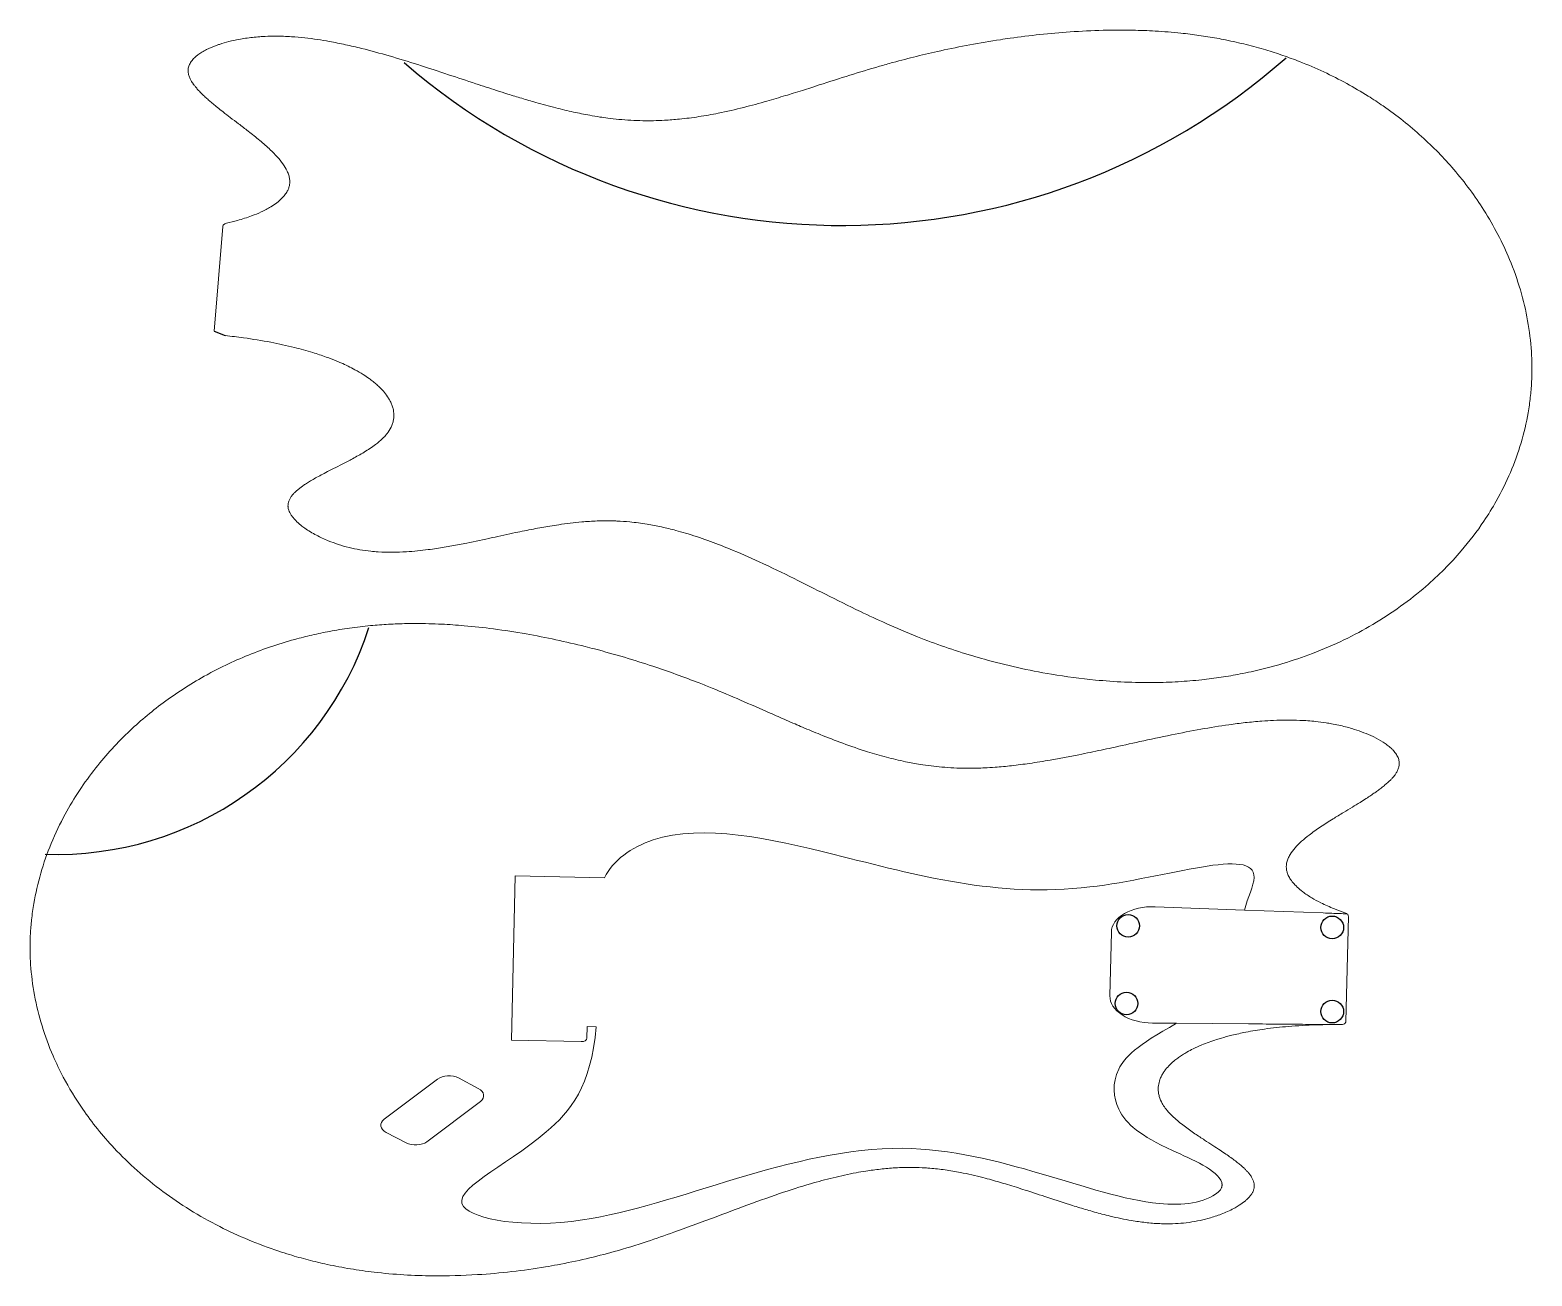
# Model space of a CAD drawing. Header units: inches. Extents: x 1224078 to 6138913, y 233716 to 4312032.
import ezdxf

# ---------------------------------------------------------------- set-up
doc = ezdxf.new("R2010")
doc.units = ezdxf.units.IN
doc.header["$MEASUREMENT"] = 0
for name, color, linetype in [('Contur Corp', 30, 'Continuous'), ('Forme Ergonomice', 1, 'Continuous'), ('Gauri', 6, 'Continuous')]:
    doc.layers.add(name, color=color, linetype=linetype)

msp = doc.modelspace()

# ---------------------------------------------------------------- linework, layer by layer
at = {"layer": 'Contur Corp', "linetype": 'Continuous', "lineweight": 0}
for p, q in [((1854697, 3668788), (1826438, 3326237)), ((4905518, 1442469), (5198035, 1431538)), ((5198035, 1431538), (5455524, 1421915)), ((5538135, 1410781), (5530305, 1067157)), ((4757822, 1150973), (4762571, 1359381)), ((4976035, 1060809), (4896836, 1061460)), ((5211697, 1058873), (4976035, 1060809))]:
    msp.add_line(p, q, dxfattribs=at)
at = {"layer": 'Contur Corp'}
msp.add_line((1826438, 3326237), (1862361, 3311795), dxfattribs=at)
at = {"layer": 'Contur Corp', "linetype": 'Continuous', "lineweight": 0}
for centre, start_param, end_param in [((4900348, 1356241), 4.68913736, 6.28318531), ((4895599, 1147834), 0, 1.59404795)]:
    msp.add_ellipse(centre, major_axis=(-137777, 3140), ratio=0.6265502, start_param=start_param, end_param=end_param, dxfattribs=at)
for points, knots in [([(1866925, 3679374), (1879104, 3682173), (1891091, 3685222), (1918799, 3693047), (1934286, 3698047), (1959718, 3707546), (1970086, 3711829), (1991301, 3721642), (2002002, 3727262), (2018944, 3737570), (2025599, 3742082), (2036910, 3750761), (2041756, 3754908), (2050533, 3763438), (2054468, 3767819), (2061033, 3776393), (2063745, 3780570), (2067768, 3788127), (2069268, 3791510), (2071684, 3798362), (2072599, 3801831), (2073490, 3806946), (2073707, 3808576), (2074281, 3814836), (2074170, 3819532), (2073015, 3828495), (2072065, 3832787), (2069404, 3841456), (2067693, 3845832), (2061943, 3858129), (2057129, 3866089), (2045968, 3881744), (2039612, 3889480), (2025738, 3904816), (2018217, 3912418), (1999447, 3930241), (1987829, 3940425), (1963559, 3960701), (1950907, 3970794), (1927500, 3989046), (1916854, 3997200), (1897181, 4012206), (1888183, 4019046), (1871430, 4031868), (1863676, 4037836), (1849695, 4048757), (1843455, 4053690), (1832504, 4062512), (1827773, 4066380), (1820920, 4072097), (1818765, 4073912), (1812939, 4078870), (1809274, 4082045), (1802012, 4088489), (1798413, 4091756), (1790859, 4098824), (1786916, 4102638), (1779788, 4109853), (1776577, 4113231), (1770724, 4119711), (1768061, 4122794), (1763401, 4128517), (1761374, 4131131), (1758740, 4134745), (1758069, 4135687), (1755818, 4138924), (1754280, 4141270), (1751070, 4146560), (1749431, 4149531), (1746268, 4156117), (1744791, 4159762), (1743050, 4165551), (1742546, 4167571), (1741864, 4171199), (1741635, 4172790), (1741093, 4178695), (1741285, 4183033), (1742840, 4191480), (1744198, 4195584), (1748142, 4204091), (1750937, 4208461), (1757404, 4216634), (1761075, 4220439), (1767594, 4226299), (1770292, 4228508), (1777431, 4233916), (1782025, 4236993), (1791542, 4242768), (1796467, 4245467), (1811725, 4253145), (1822444, 4257638), (1836761, 4262844), (1840157, 4264021), (1853779, 4268536), (1864243, 4271543), (1885561, 4276905), (1896417, 4279259), (1921998, 4284025), (1936839, 4286210), (1959799, 4288764), (1967795, 4289503), (1981833, 4290538), (1987847, 4290898), (2005144, 4291705), (2016471, 4291953), (2045164, 4291938), (2062537, 4291332), (2108682, 4288377), (2137292, 4285135), (2178089, 4279053), (2190769, 4276948), (2221345, 4271435), (2239156, 4267847), (2274366, 4260161), (2291765, 4256062), (2339536, 4244151), (2369558, 4235920), (2430801, 4218142), (2461979, 4208542), (2526743, 4187971), (2560284, 4176953), (2623436, 4156032), (2653079, 4146136), (2705393, 4128856), (2728095, 4121419), (2763018, 4110198), (2775253, 4106309), (2802599, 4097739), (2817764, 4093070), (2848184, 4083928), (2863439, 4079455), (2900758, 4068857), (2922863, 4062871), (2964104, 4052428), (2983222, 4047874), (3020064, 4039786), (3037781, 4036201), (3066727, 4030940), (3077937, 4029048), (3097737, 4025994), (3106336, 4024763), (3126820, 4022077), (3138718, 4020715), (3163609, 4018328), (3176654, 4017341), (3202786, 4015893), (3215873, 4015431), (3252748, 4014859), (3276506, 4015349), (3316447, 4017507), (3332740, 4018769), (3370370, 4022494), (3391681, 4025221), (3434005, 4031710), (3455018, 4035472), (3504090, 4045324), (3532040, 4051767), (3585211, 4065203), (3610466, 4072105), (3655983, 4085183), (3676301, 4091256), (3704786, 4099979), (3713042, 4102533), (3731338, 4108235), (3741397, 4111399), (3769773, 4120379), (3788103, 4126244), (3839798, 4142807), (3873278, 4153558), (3938874, 4174052), (3970951, 4183818), (4018130, 4197453), (4032898, 4201620), (4073391, 4212713), (4099240, 4219434), (4151332, 4232260), (4177576, 4238366), (4235592, 4251073), (4267443, 4257539), (4332596, 4269695), (4365913, 4275357), (4410190, 4282105), (4420866, 4283674), (4463599, 4289712), (4496004, 4293754), (4561412, 4300729), (4594413, 4303663), (4663376, 4308441), (4699371, 4310187), (4767730, 4311895), (4800057, 4312032), (4856923, 4310938), (4881428, 4310033), (4933914, 4307065), (4962053, 4304847), (5000146, 4300860), (5010059, 4299732), (5039539, 4296096), (5059072, 4293316), (5097948, 4287026), (5117290, 4283515), (5159240, 4275059), (5181786, 4269968), (5225726, 4258970), (5247135, 4253086), (5277319, 4244050), (5286379, 4241239), (5304972, 4235268), (5314517, 4232091), (5342359, 4222493), (5360485, 4215821), (5405430, 4198219), (5431902, 4186868), (5483406, 4162858), (5508439, 4150200), (5556894, 4123793), (5580317, 4110043), (5619701, 4085288), (5636047, 4074474), (5697109, 4032083), (5738919, 3998727), (5815879, 3929151), (5851027, 3892930), (5920208, 3812374), (5953031, 3767708), (6014842, 3670006), (6042794, 3616000), (6092991, 3494973), (6112775, 3427609), (6130861, 3326594), (6134955, 3292928), (6138253, 3241492), (6138846, 3223620), (6138913, 3190290), (6138521, 3174761), (6137696, 3159239), (6136811, 3142573), (6135424, 3125917), (6131657, 3092665), (6129275, 3076068), (6120648, 3026414), (6112920, 2993496), (6083895, 2895695), (6056763, 2831767), (6009601, 2747967), (5996126, 2726067), (5959461, 2671373), (5934715, 2638722), (5872794, 2566535), (5834065, 2527508), (5739458, 2445736), (5681693, 2403925), (5588124, 2348604), (5556699, 2331713), (5490922, 2299953), (5456572, 2285086), (5389330, 2259379), (5356719, 2248275), (5289766, 2228276), (5255426, 2219381), (5208435, 2209062), (5196369, 2206569), (5163730, 2200254), (5142964, 2196684), (5100938, 2190369), (5079677, 2187625), (5032787, 2182564), (5007081, 2180423), (4955372, 2177373), (4929368, 2176464), (4870564, 2175787), (4837782, 2176373), (4773633, 2179235), (4742044, 2181463), (4662164, 2189055), (4613953, 2195458), (4528821, 2209764), (4491700, 2217049), (4418469, 2233400), (4382359, 2242467), (4334323, 2255814), (4321788, 2259419), (4278326, 2272341), (4247748, 2282182), (4187442, 2303071), (4157714, 2314119), (4093271, 2339715), (4058925, 2354450), (3996832, 2382411), (3968897, 2395512), (3902636, 2427350), (3864642, 2446238), (3792770, 2482187), (3758484, 2499440), (3686401, 2535101), (3648586, 2553465), (3578211, 2585948), (3545756, 2600282), (3489363, 2623410), (3465637, 2632616), (3417581, 2649888), (3393249, 2657954), (3358257, 2668329), (3347881, 2671258), (3321983, 2678160), (3306370, 2681966), (3274931, 2688823), (3259105, 2691875), (3224357, 2697614), (3205419, 2700122), (3172571, 2703312), (3158646, 2704302), (3139836, 2705131), (3134908, 2705300), (3113385, 2705832), (3096696, 2705699), (3063179, 2704487), (3046352, 2703404), (3016899, 2700819), (3004265, 2699486), (2979079, 2696450), (2966526, 2694748), (2944534, 2691491), (2935043, 2689995), (2907524, 2685432), (2889531, 2682170), (2851925, 2674949), (2832316, 2670954), (2787263, 2661500), (2761801, 2655954), (2708737, 2644475), (2681114, 2638539), (2636966, 2629645), (2620703, 2626493), (2587801, 2620521), (2571162, 2617701), (2545216, 2613761), (2536058, 2612455), (2503681, 2608201), (2479950, 2605718), (2440640, 2603232), (2425381, 2602647), (2394496, 2602441), (2378868, 2602820), (2355103, 2604317), (2347040, 2604981), (2327105, 2607054), (2315195, 2608669), (2291510, 2612733), (2279739, 2615182), (2255943, 2621070), (2244082, 2624518), (2221469, 2631967), (2210574, 2635990), (2186625, 2645804), (2173735, 2651779), (2154623, 2661820), (2148010, 2665537), (2135173, 2673297), (2128948, 2677341), (2118706, 2684569), (2114537, 2687687), (2104434, 2695786), (2098652, 2700916), (2090646, 2709115), (2088090, 2711932), (2083259, 2717775), (2080985, 2720799), (2077113, 2726659), (2075448, 2729486), (2072631, 2735146), (2071448, 2737958), (2069556, 2743802), (2068846, 2746834), (2068325, 2751239), (2068232, 2752506), (2068121, 2756535), (2068324, 2759282), (2069259, 2764833), (2070028, 2767625), (2072112, 2773300), (2073480, 2776152), (2076607, 2781655), (2078393, 2784316), (2082652, 2789976), (2085189, 2792914), (2090212, 2798209), (2092674, 2800593), (2097720, 2805180), (2100305, 2807382), (2103799, 2810216), (2104680, 2810919), (2108385, 2813828), (2111249, 2815968), (2117844, 2820706), (2121596, 2823268), (2129667, 2828571), (2133997, 2831293), (2143561, 2837111), (2148811, 2840180), (2160065, 2846575), (2166078, 2849883), (2178595, 2856625), (2185101, 2860048), (2200032, 2867804), (2208525, 2872140), (2226659, 2881368), (2236296, 2886253), (2257204, 2896978), (2268434, 2902821), (2292448, 2915766), (2305112, 2922892), (2330506, 2938282), (2343080, 2946583), (2362952, 2961566), (2370777, 2968121), (2382508, 2979455), (2386862, 2984122), (2392654, 2991189), (2394431, 2993505), (2401075, 3002840), (2405127, 3010143), (2409723, 3021583), (2411022, 3025584), (2413031, 3033648), (2413742, 3037711), (2414534, 3045398), (2414680, 3049043), (2414446, 3059399), (2413529, 3066162), (2410885, 3076906), (2409641, 3080896), (2406661, 3088830), (2404924, 3092774), (2401194, 3100185), (2399235, 3103679), (2393284, 3113319), (2388890, 3119423), (2379569, 3130779), (2374751, 3136052), (2366116, 3144645), (2362505, 3148028), (2356864, 3153025), (2354942, 3154681), (2351050, 3157946), (2349077, 3159559), (2342684, 3164655), (2338129, 3168094), (2327291, 3175867), (2320901, 3180160), (2305666, 3189789), (2296661, 3195052), (2279987, 3204118), (2272439, 3207995), (2257027, 3215500), (2249162, 3219128), (2236191, 3224817), (2231144, 3226961), (2215373, 3233455), (2204462, 3237661), (2178892, 3246920), (2164089, 3251849), (2129414, 3262518), (2109352, 3268057), (2063667, 3279449), (2037880, 3285047), (1982616, 3295579), (1952852, 3300380), (1902774, 3307224), (1882597, 3309654), (1862361, 3311795)], [-3721.31341817, -3721.31341817, -3721.31341817, -3721.31341817, -3709.51090894, -3709.51090894, -3693.39944831, -3693.39944831, -3681.75928198, -3681.75928198, -3668.44618664, -3668.44618664, -3658.83672177, -3658.83672177, -3650.68565754, -3650.68565754, -3642.59258384, -3642.59258384, -3635.18851284, -3635.18851284, -3629.38159453, -3629.38159453, -3623.57467005, -3623.57467005, -3620.87064672, -3620.87064672, -3613.20410071, -3613.20410071, -3606.32511438, -3606.32511438, -3599.44612805, -3599.44612805, -3587.07105513, -3587.07105513, -3574.75740482, -3574.75740482, -3562.4437492, -3562.4437492, -3545.70601722, -3545.70601722, -3529.01371181, -3529.01371181, -3515.56651564, -3515.56651564, -3504.38008269, -3504.38008269, -3494.74524582, -3494.74524582, -3486.91838349, -3486.91838349, -3480.89772015, -3480.89772015, -3478.11756986, -3478.11756986, -3473.34602289, -3473.34602289, -3468.57447094, -3468.57447094, -3463.18980705, -3463.18980705, -3458.60785168, -3458.60785168, -3454.60210599, -3454.60210599, -3451.35749674, -3451.35749674, -3450.2258732, -3450.2258732, -3447.50751908, -3447.50751908, -3444.25869287, -3444.25869287, -3440.55282495, -3440.55282495, -3438.63438261, -3438.63438261, -3437.18903778, -3437.18903778, -3433.37332593, -3433.37332593, -3429.55760909, -3429.55760909, -3424.99488092, -3424.99488092, -3420.4321478, -3420.4321478, -3417.43420286, -3417.43420286, -3412.70725556, -3412.70725556, -3407.98030329, -3407.98030329, -3398.42249799, -3398.42249799, -3395.4738872, -3395.4738872, -3386.64196453, -3386.64196453, -3377.81003691, -3377.81003691, -3366.11919333, -3366.11919333, -3359.92968401, -3359.92968401, -3355.29666595, -3355.29666595, -3346.58783006, -3346.58783006, -3333.24597115, -3333.24597115, -3310.96811476, -3310.96811476, -3300.77095056, -3300.77095056, -3286.0638032, -3286.0638032, -3271.35665081, -3271.35665081, -3245.29470193, -3245.29470193, -3217.59571857, -3217.59571857, -3187.33487434, -3187.33487434, -3160.3480214, -3160.3480214, -3139.58890375, -3139.58890375, -3128.38549416, -3128.38549416, -3114.54620558, -3114.54620558, -3100.70691193, -3100.70691193, -3080.77610332, -3080.77610332, -3063.63360797, -3063.63360797, -3047.81551117, -3047.81551117, -3037.83778544, -3037.83778544, -3030.20751084, -3030.20751084, -3019.69060114, -3019.69060114, -3008.20737547, -3008.20737547, -2996.72414454, -2996.72414454, -2975.8230039, -2975.8230039, -2961.26908709, -2961.26908709, -2941.907944, -2941.907944, -2922.54679576, -2922.54679576, -2896.40198587, -2896.40198587, -2872.42417515, -2872.42417515, -2852.90014316, -2852.90014316, -2844.90627068, -2844.90627068, -2835.14710035, -2835.14710035, -2817.39405754, -2817.39405754, -2785.21834274, -2785.21834274, -2754.97728648, -2754.97728648, -2741.31278003, -2741.31278003, -2717.74794817, -2717.74794817, -2694.18311132, -2694.18311132, -2666.01900226, -2666.01900226, -2637.04497049, -2637.04497049, -2627.87557587, -2627.87557587, -2600.45744663, -2600.45744663, -2573.03931242, -2573.03931242, -2543.54843401, -2543.54843401, -2517.30550092, -2517.30550092, -2497.50231534, -2497.50231534, -2474.92441028, -2474.92441028, -2466.98714767, -2466.98714767, -2451.31590536, -2451.31590536, -2435.64465811, -2435.64465811, -2417.05526575, -2417.05526575, -2398.92294724, -2398.92294724, -2391.06546388, -2391.06546388, -2382.67327894, -2382.67327894, -2366.42361065, -2366.42361065, -2341.78175246, -2341.78175246, -2317.13989426, -2317.13989426, -2292.49803606, -2292.49803606, -2274.11872947, -2274.11872947, -2221.69621232, -2221.69621232, -2169.27369021, -2169.27369021, -2107.94075054, -2107.94075054, -2036.24397861, -2036.24397861, -1949.37998515, -1949.37998515, -1905.94798843, -1905.94798843, -1882.74069188, -1882.74069188, -1862.5159917, -1862.5159917, -1862.5159917, -1840.79999334, -1840.79999334, -1819.08399498, -1819.08399498, -1775.65199825, -1775.65199825, -1688.7880048, -1688.7880048, -1657.47995253, -1657.47995253, -1609.31713083, -1609.31713083, -1548.20495237, -1548.20495237, -1474.28276305, -1474.28276305, -1439.63294304, -1439.63294304, -1404.98312303, -1404.98312303, -1374.27218595, -1374.27218595, -1343.56125383, -1343.56125383, -1333.08544713, -1333.08544713, -1315.46954583, -1315.46954583, -1297.85364454, -1297.85364454, -1276.95559149, -1276.95559149, -1256.0575434, -1256.0575434, -1229.7551788, -1229.7551788, -1204.30836151, -1204.30836151, -1165.2888574, -1165.2888574, -1134.65419679, -1134.65419679, -1104.01954114, -1104.01954114, -1093.11992688, -1093.11992688, -1066.02198008, -1066.02198008, -1038.92403829, -1038.92403829, -1006.32518679, -1006.32518679, -978.86295535, -978.86295535, -940.36715073, -940.36715073, -905.21954168, -905.21954168, -866.74217221, -866.74217221, -834.2950931, -834.2950931, -811.11258903, -811.11258903, -787.93009009, -787.93009009, -778.28361845, -778.28361845, -764.02937259, -764.02937259, -749.77512673, -749.77512673, -732.81776276, -732.81776276, -720.30586001, -720.30586001, -715.86040409, -715.86040409, -700.87877821, -700.87877821, -685.84395129, -685.84395129, -674.52873157, -674.52873157, -663.21351709, -663.21351709, -654.59359662, -654.59359662, -638.18779071, -638.18779071, -620.2852034, -620.2852034, -597.12574905, -597.12574905, -572.33998113, -572.33998113, -558.06964187, -558.06964187, -543.79930762, -543.79930762, -536.15404746, -536.15404746, -517.05828066, -517.05828066, -505.20458217, -505.20458217, -493.35088864, -493.35088864, -487.33914372, -487.33914372, -478.54772029, -478.54772029, -469.75630183, -469.75630183, -460.42493321, -460.42493321, -451.37280032, -451.37280032, -439.98560595, -439.98560595, -433.71998703, -433.71998703, -427.45437306, -427.45437306, -423.01322037, -423.01322037, -416.35699997, -416.35699997, -413.02888976, -413.02888976, -409.70078453, -409.70078453, -406.85047137, -406.85047137, -404.2375128, -404.2375128, -401.62455423, -401.62455423, -400.56745739, -400.56745739, -398.24780684, -398.24780684, -395.74860665, -395.74860665, -392.93475069, -392.93475069, -389.99356226, -389.99356226, -386.38091393, -386.38091393, -383.16250257, -383.16250257, -379.94409618, -379.94409618, -378.86653106, -378.86653106, -375.43689901, -375.43689901, -371.06300456, -371.06300456, -366.12855157, -366.12855157, -360.25283565, -360.25283565, -353.60435212, -353.60435212, -346.43360183, -346.43360183, -337.09137742, -337.09137742, -326.46343577, -326.46343577, -313.8009443, -313.8009443, -298.68560462, -298.68560462, -281.83644887, -281.83644887, -269.29604252, -269.29604252, -260.81921261, -260.81921261, -256.75564163, -256.75564163, -244.61677528, -244.61677528, -238.21357975, -238.21357975, -231.81039004, -231.81039004, -226.13697511, -226.13697511, -215.7837624, -215.7837624, -209.65632891, -209.65632891, -203.52890121, -203.52890121, -198.02479386, -198.02479386, -188.26265314, -188.26265314, -179.54950662, -179.54950662, -173.75046799, -173.75046799, -170.83636573, -170.83636573, -167.95142935, -167.95142935, -161.65354303, -161.65354303, -153.46629082, -153.46629082, -142.82286294, -142.82286294, -134.43468783, -134.43468783, -126.0465181, -126.0465181, -120.80591962, -120.80591962, -109.85098089, -109.85098089, -95.60956055, -95.60956055, -77.0957141, -77.0957141, -54.06265771, -54.06265771, -27.99272422, -27.99272422, -10.55860773, -10.55860773, -10.55860773, -10.55860773]), ([(1859895, 3676494), (1858428, 3675531), (1857233, 3674411), (1855386, 3671810), (1854823, 3670323), (1854697, 3668788)], [2.44823684, 2.44823684, 2.44823684, 2.44823684, 4.29278188, 4.29278188, 6.34125973, 6.34125973, 6.34125973, 6.34125973]), ([(1866925, 3679374), (1866921, 3679373), (1866917, 3679372), (1864871, 3678901), (1862964, 3678211), (1860802, 3677060), (1860339, 3676786), (1859895, 3676494)], [-6.2898273, -6.2898273, -6.2898273, -6.2898273, -6.28412534, -6.28412534, -3.09174167, -3.09174167, -2.17834044, -2.17834044, -2.17834044, -2.17834044]), ([(5527085, 1422592), (5515267, 1426653), (5503665, 1430943), (5476932, 1441631), (5462054, 1448228), (5437759, 1460342), (5427898, 1465690), (5407829, 1477674), (5397777, 1484386), (5382009, 1496414), (5375865, 1501600), (5365526, 1511417), (5361142, 1516049), (5353309, 1525453), (5349854, 1530223), (5344225, 1539438), (5341966, 1543876), (5338758, 1551813), (5337621, 1555335), (5335937, 1562403), (5335391, 1565948), (5335042, 1571129), (5334997, 1572773), (5335083, 1579058), (5335686, 1583717), (5337775, 1592509), (5339170, 1596678), (5342725, 1605020), (5344886, 1609192), (5351894, 1620818), (5357517, 1628230), (5370258, 1642627), (5377390, 1649654), (5392797, 1663450), (5401074, 1670221), (5421610, 1685977), (5434232, 1694886), (5460495, 1712504), (5474136, 1721214), (5499329, 1736910), (5510771, 1743902), (5531910, 1756761), (5541576, 1762620), (5559581, 1773614), (5567919, 1778736), (5582968, 1788130), (5589691, 1792381), (5601507, 1800006), (5606618, 1803356), (5614032, 1808322), (5616366, 1809901), (5622680, 1814221), (5626657, 1816994), (5634556, 1822640), (5638478, 1825512), (5646732, 1831748), (5651052, 1835128), (5658898, 1841555), (5662446, 1844578), (5668946, 1850408), (5671918, 1853195), (5677153, 1858398), (5679443, 1860784), (5682441, 1864102), (5683208, 1864969), (5685786, 1867951), (5687562, 1870123), (5691308, 1875047), (5693250, 1877830), (5697086, 1884048), (5698938, 1887518), (5701276, 1893092), (5701989, 1895048), (5703049, 1898585), (5703443, 1900143), (5704601, 1905958), (5704866, 1910292), (5704205, 1918857), (5703285, 1923080), (5700255, 1931953), (5697935, 1936593), (5692360, 1945399), (5689108, 1949568), (5683241, 1956080), (5680788, 1958560), (5674257, 1964687), (5670011, 1968228), (5661152, 1974970), (5656537, 1978171), (5642168, 1987407), (5631981, 1993000), (5618289, 1999679), (5615034, 2001206), (5601961, 2007125), (5591871, 2011213), (5571232, 2018781), (5560683, 2022261), (5535744, 2029684), (5521214, 2033414), (5498648, 2038362), (5490774, 2039936), (5476922, 2042438), (5470979, 2043427), (5453862, 2046044), (5442624, 2047479), (5414087, 2050474), (5396747, 2051694), (5350546, 2053595), (5321753, 2053372), (5280544, 2051603), (5267713, 2050841), (5236727, 2048565), (5218638, 2046865), (5182817, 2042915), (5165084, 2040664), (5116326, 2033830), (5085607, 2028793), (5022837, 2017538), (4990823, 2011262), (4924259, 1997598), (4889748, 1990159), (4824749, 1975978), (4794232, 1969247), (4740393, 1957550), (4717037, 1952535), (4681129, 1945040), (4668553, 1942455), (4640459, 1936801), (4624888, 1933749), (4593677, 1927848), (4578037, 1925000), (4539812, 1918375), (4517201, 1914741), (4475093, 1908682), (4455602, 1906159), (4418115, 1901980), (4400119, 1900273), (4370781, 1898078), (4359436, 1897372), (4339424, 1896412), (4330743, 1896090), (4310090, 1895568), (4298116, 1895461), (4273111, 1895698), (4260034, 1896085), (4233894, 1897386), (4220832, 1898300), (4184100, 1901599), (4160524, 1904579), (4121030, 1910914), (4104960, 1913879), (4067928, 1921530), (4047021, 1926478), (4005611, 1937371), (3985109, 1943316), (3937340, 1958261), (3910221, 1967601), (3858752, 1986541), (3834360, 1996053), (3790466, 2013834), (3770898, 2022005), (3743485, 2033668), (3735542, 2037074), (3717945, 2044664), (3708274, 2048866), (3680997, 2060773), (3663383, 2068529), (3613710, 2090422), (3581543, 2104626), (3518459, 2131889), (3487583, 2144966), (3442095, 2163474), (3427845, 2169168), (3388740, 2184447), (3363739, 2193842), (3313279, 2212062), (3287820, 2220887), (3231457, 2239610), (3200461, 2249382), (3136943, 2268305), (3104403, 2277431), (3061078, 2288786), (3050626, 2291466), (3008761, 2301954), (2976959, 2309373), (2912644, 2323171), (2880132, 2329551), (2812052, 2341536), (2776438, 2347048), (2708636, 2355917), (2676502, 2359445), (2619834, 2364322), (2595370, 2365993), (2542862, 2368547), (2514646, 2369293), (2476345, 2369324), (2466368, 2369242), (2436669, 2368719), (2416952, 2368004), (2377631, 2365826), (2358027, 2364363), (2315421, 2360354), (2292466, 2357657), (2247615, 2351329), (2225707, 2347723), (2194741, 2341903), (2185436, 2340058), (2166320, 2336070), (2156494, 2333912), (2127799, 2327288), (2109072, 2322554), (2062529, 2309763), (2035013, 2301252), (1981274, 2282778), (1955052, 2272816), (1904093, 2251636), (1879358, 2240420), (1837594, 2219933), (1820204, 2210893), (1755032, 2175142), (1709953, 2146355), (1626119, 2085236), (1587366, 2052902), (1510116, 1980048), (1472789, 1939071), (1401071, 1848392), (1367607, 1797617), (1304991, 1682523), (1278250, 1617606), (1249667, 1519046), (1242064, 1485995), (1233389, 1435189), (1230924, 1417477), (1227361, 1384338), (1226122, 1368854), (1225314, 1353331), (1224447, 1336663), (1224078, 1319954), (1224337, 1286490), (1224964, 1269735), (1228335, 1219451), (1232568, 1185903), (1251173, 1085597), (1271449, 1019175), (1309561, 930890), (1320663, 907698), (1351389, 849459), (1372573, 814393), (1426581, 736109), (1461002, 693234), (1546509, 601990), (1599569, 554349), (1686819, 489518), (1716299, 469424), (1778381, 430939), (1810982, 412550), (1875156, 379932), (1906423, 365468), (1970909, 338556), (2004126, 326108), (2049775, 310916), (2061513, 307172), (2093309, 297468), (2113586, 291739), (2154718, 281051), (2175574, 276091), (2221675, 266140), (2247014, 261313), (2298118, 252856), (2323882, 249224), (2382292, 242382), (2414954, 239527), (2479049, 235643), (2510698, 234546), (2590933, 233716), (2639550, 235026), (2725713, 240323), (2763393, 243674), (2837935, 252253), (2874797, 257482), (2923968, 265716), (2936813, 267987), (2981391, 276278), (3012832, 282857), (3074997, 297305), (3105719, 305173), (3172492, 323868), (3208194, 334919), (3272878, 356212), (3302033, 366310), (3371268, 391022), (3411033, 405820), (3486280, 434031), (3522187, 447592), (3597613, 475495), (3637146, 489791), (3710540, 514713), (3744319, 525563), (3802828, 542648), (3827388, 549314), (3876991, 561450), (3902035, 566919), (3937923, 573566), (3948549, 575390), (3975028, 579538), (3990954, 581684), (4022939, 585206), (4038997, 586581), (4074156, 588644), (4093253, 589151), (4126253, 588878), (4140206, 588401), (4158998, 587252), (4163917, 586904), (4185377, 585175), (4201960, 583292), (4235165, 578571), (4251786, 575729), (4280805, 570068), (4293229, 567417), (4317959, 561756), (4330263, 558746), (4351792, 553201), (4361074, 550717), (4387962, 543293), (4405514, 538161), (4442155, 527035), (4461237, 521005), (4505049, 506877), (4529790, 498691), (4581357, 481709), (4608204, 472908), (4651176, 459432), (4667019, 454591), (4699113, 445201), (4715364, 440652), (4740753, 434011), (4749724, 431751), (4781476, 424125), (4804815, 419166), (4843647, 412570), (4858761, 410388), (4889454, 406943), (4905035, 405681), (4928827, 404676), (4936915, 404490), (4956957, 404461), (4968971, 404818), (4992951, 406375), (5004915, 407576), (5029198, 410935), (5041354, 413119), (5064624, 418156), (5075880, 421014), (5100727, 428261), (5114173, 432851), (5134232, 440832), (5141199, 443834), (5154779, 450205), (5161394, 453573), (5172338, 459688), (5176811, 462351), (5187708, 469346), (5193996, 473841), (5202818, 481154), (5205656, 483688), (5211072, 488992), (5213652, 491761), (5218117, 497183), (5220069, 499819), (5223464, 505152), (5224936, 507825), (5227431, 513438), (5228454, 516379), (5229435, 520704), (5229660, 521955), (5230193, 525951), (5230279, 528703), (5229932, 534322), (5229460, 537179), (5227983, 543042), (5226921, 546021), (5224389, 551821), (5222892, 554655), (5219251, 560731), (5217036, 563919), (5212596, 569711), (5210397, 572341), (5205860, 577432), (5203520, 579893), (5200344, 583077), (5199541, 583869), (5196162, 587151), (5193538, 589579), (5187476, 594983), (5184014, 597924), (5176544, 604045), (5172523, 607206), (5163621, 613996), (5158722, 617598), (5148201, 625139), (5142569, 629059), (5130828, 637076), (5124717, 641163), (5110682, 650442), (5102691, 655646), (5085625, 666725), (5076553, 672594), (5056886, 685453), (5046331, 692442), (5023807, 707834), (5011961, 716249), (4988321, 734219), (4976687, 743792), (4958497, 760778), (4951402, 768117), (4940925, 780620), (4937084, 785717), (4932066, 793353), (4930542, 795843), (4924913, 805823), (4921649, 813511), (4918279, 825370), (4917407, 829485), (4916255, 837716), (4915974, 841831), (4915993, 849559), (4916230, 853198), (4917549, 863473), (4919170, 870102), (4922928, 880510), (4924583, 884347), (4928379, 891925), (4930520, 895665), (4935007, 902643), (4937321, 905913), (4944251, 914875), (4949261, 920485), (4959722, 930800), (4965066, 935538), (4974554, 943178), (4978501, 946164), (4984635, 950541), (4986720, 951987), (4990933, 954826), (4993064, 956223), (4999957, 960621), (5004848, 963562), (5016440, 970155), (5023246, 973754), (5039407, 981733), (5048915, 986022), (5066448, 993289), (5074360, 996352), (5090475, 1002199), (5098677, 1004983), (5112173, 1009279), (5117418, 1010882), (5133782, 1015685), (5145074, 1018723), (5171475, 1025249), (5186713, 1028599), (5222316, 1035572), (5242848, 1038976), (5289477, 1045512), (5315709, 1048374), (5371772, 1053051), (5401876, 1054702), (5452395, 1056256), (5472716, 1056555), (5493065, 1056562)], [-3721.31341817, -3721.31341817, -3721.31341817, -3721.31341817, -3709.51090894, -3709.51090894, -3693.39944831, -3693.39944831, -3681.75928198, -3681.75928198, -3668.44618664, -3668.44618664, -3658.83672177, -3658.83672177, -3650.68565754, -3650.68565754, -3642.59258384, -3642.59258384, -3635.18851284, -3635.18851284, -3629.38159453, -3629.38159453, -3623.57467005, -3623.57467005, -3620.87064672, -3620.87064672, -3613.20410071, -3613.20410071, -3606.32511438, -3606.32511438, -3599.44612805, -3599.44612805, -3587.07105513, -3587.07105513, -3574.75740482, -3574.75740482, -3562.4437492, -3562.4437492, -3545.70601722, -3545.70601722, -3529.01371181, -3529.01371181, -3515.56651564, -3515.56651564, -3504.38008269, -3504.38008269, -3494.74524582, -3494.74524582, -3486.91838349, -3486.91838349, -3480.89772015, -3480.89772015, -3478.11756986, -3478.11756986, -3473.34602289, -3473.34602289, -3468.57447094, -3468.57447094, -3463.18980705, -3463.18980705, -3458.60785168, -3458.60785168, -3454.60210599, -3454.60210599, -3451.35749674, -3451.35749674, -3450.2258732, -3450.2258732, -3447.50751908, -3447.50751908, -3444.25869287, -3444.25869287, -3440.55282495, -3440.55282495, -3438.63438261, -3438.63438261, -3437.18903778, -3437.18903778, -3433.37332593, -3433.37332593, -3429.55760909, -3429.55760909, -3424.99488092, -3424.99488092, -3420.4321478, -3420.4321478, -3417.43420286, -3417.43420286, -3412.70725556, -3412.70725556, -3407.98030329, -3407.98030329, -3398.42249799, -3398.42249799, -3395.4738872, -3395.4738872, -3386.64196453, -3386.64196453, -3377.81003691, -3377.81003691, -3366.11919333, -3366.11919333, -3359.92968401, -3359.92968401, -3355.29666595, -3355.29666595, -3346.58783006, -3346.58783006, -3333.24597115, -3333.24597115, -3310.96811476, -3310.96811476, -3300.77095056, -3300.77095056, -3286.0638032, -3286.0638032, -3271.35665081, -3271.35665081, -3245.29470193, -3245.29470193, -3217.59571857, -3217.59571857, -3187.33487434, -3187.33487434, -3160.3480214, -3160.3480214, -3139.58890375, -3139.58890375, -3128.38549416, -3128.38549416, -3114.54620558, -3114.54620558, -3100.70691193, -3100.70691193, -3080.77610332, -3080.77610332, -3063.63360797, -3063.63360797, -3047.81551117, -3047.81551117, -3037.83778544, -3037.83778544, -3030.20751084, -3030.20751084, -3019.69060114, -3019.69060114, -3008.20737547, -3008.20737547, -2996.72414454, -2996.72414454, -2975.8230039, -2975.8230039, -2961.26908709, -2961.26908709, -2941.907944, -2941.907944, -2922.54679576, -2922.54679576, -2896.40198587, -2896.40198587, -2872.42417515, -2872.42417515, -2852.90014316, -2852.90014316, -2844.90627068, -2844.90627068, -2835.14710035, -2835.14710035, -2817.39405754, -2817.39405754, -2785.21834274, -2785.21834274, -2754.97728648, -2754.97728648, -2741.31278003, -2741.31278003, -2717.74794817, -2717.74794817, -2694.18311132, -2694.18311132, -2666.01900226, -2666.01900226, -2637.04497049, -2637.04497049, -2627.87557587, -2627.87557587, -2600.45744663, -2600.45744663, -2573.03931242, -2573.03931242, -2543.54843401, -2543.54843401, -2517.30550092, -2517.30550092, -2497.50231534, -2497.50231534, -2474.92441028, -2474.92441028, -2466.98714767, -2466.98714767, -2451.31590536, -2451.31590536, -2435.64465811, -2435.64465811, -2417.05526575, -2417.05526575, -2398.92294724, -2398.92294724, -2391.06546388, -2391.06546388, -2382.67327894, -2382.67327894, -2366.42361065, -2366.42361065, -2341.78175246, -2341.78175246, -2317.13989426, -2317.13989426, -2292.49803606, -2292.49803606, -2274.11872947, -2274.11872947, -2221.69621232, -2221.69621232, -2169.27369021, -2169.27369021, -2107.94075054, -2107.94075054, -2036.24397861, -2036.24397861, -1949.37998515, -1949.37998515, -1905.94798843, -1905.94798843, -1882.74069188, -1882.74069188, -1862.5159917, -1862.5159917, -1862.5159917, -1840.79999334, -1840.79999334, -1819.08399498, -1819.08399498, -1775.65199825, -1775.65199825, -1688.7880048, -1688.7880048, -1657.47995253, -1657.47995253, -1609.31713083, -1609.31713083, -1548.20495237, -1548.20495237, -1474.28276305, -1474.28276305, -1439.63294304, -1439.63294304, -1404.98312303, -1404.98312303, -1374.27218595, -1374.27218595, -1343.56125383, -1343.56125383, -1333.08544713, -1333.08544713, -1315.46954583, -1315.46954583, -1297.85364454, -1297.85364454, -1276.95559149, -1276.95559149, -1256.0575434, -1256.0575434, -1229.7551788, -1229.7551788, -1204.30836151, -1204.30836151, -1165.2888574, -1165.2888574, -1134.65419679, -1134.65419679, -1104.01954114, -1104.01954114, -1093.11992688, -1093.11992688, -1066.02198008, -1066.02198008, -1038.92403829, -1038.92403829, -1006.32518679, -1006.32518679, -978.86295535, -978.86295535, -940.36715073, -940.36715073, -905.21954168, -905.21954168, -866.74217221, -866.74217221, -834.2950931, -834.2950931, -811.11258903, -811.11258903, -787.93009009, -787.93009009, -778.28361845, -778.28361845, -764.02937259, -764.02937259, -749.77512673, -749.77512673, -732.81776276, -732.81776276, -720.30586001, -720.30586001, -715.86040409, -715.86040409, -700.87877821, -700.87877821, -685.84395129, -685.84395129, -674.52873157, -674.52873157, -663.21351709, -663.21351709, -654.59359662, -654.59359662, -638.18779071, -638.18779071, -620.2852034, -620.2852034, -597.12574905, -597.12574905, -572.33998113, -572.33998113, -558.06964187, -558.06964187, -543.79930762, -543.79930762, -536.15404746, -536.15404746, -517.05828066, -517.05828066, -505.20458217, -505.20458217, -493.35088864, -493.35088864, -487.33914372, -487.33914372, -478.54772029, -478.54772029, -469.75630183, -469.75630183, -460.42493321, -460.42493321, -451.37280032, -451.37280032, -439.98560595, -439.98560595, -433.71998703, -433.71998703, -427.45437306, -427.45437306, -423.01322037, -423.01322037, -416.35699997, -416.35699997, -413.02888976, -413.02888976, -409.70078453, -409.70078453, -406.85047137, -406.85047137, -404.2375128, -404.2375128, -401.62455423, -401.62455423, -400.56745739, -400.56745739, -398.24780684, -398.24780684, -395.74860665, -395.74860665, -392.93475069, -392.93475069, -389.99356226, -389.99356226, -386.38091393, -386.38091393, -383.16250257, -383.16250257, -379.94409618, -379.94409618, -378.86653106, -378.86653106, -375.43689901, -375.43689901, -371.06300456, -371.06300456, -366.12855157, -366.12855157, -360.25283565, -360.25283565, -353.60435212, -353.60435212, -346.43360183, -346.43360183, -337.09137742, -337.09137742, -326.46343577, -326.46343577, -313.8009443, -313.8009443, -298.68560462, -298.68560462, -281.83644887, -281.83644887, -269.29604252, -269.29604252, -260.81921261, -260.81921261, -256.75564163, -256.75564163, -244.61677528, -244.61677528, -238.21357975, -238.21357975, -231.81039004, -231.81039004, -226.13697511, -226.13697511, -215.7837624, -215.7837624, -209.65632891, -209.65632891, -203.52890121, -203.52890121, -198.02479386, -198.02479386, -188.26265314, -188.26265314, -179.54950662, -179.54950662, -173.75046799, -173.75046799, -170.83636573, -170.83636573, -167.95142935, -167.95142935, -161.65354303, -161.65354303, -153.46629082, -153.46629082, -142.82286294, -142.82286294, -134.43468783, -134.43468783, -126.0465181, -126.0465181, -120.80591962, -120.80591962, -109.85098089, -109.85098089, -95.60956055, -95.60956055, -77.0957141, -77.0957141, -54.06265771, -54.06265771, -27.99272422, -27.99272422, -10.55860773, -10.55860773, -10.55860773, -10.55860773]), ([(5455524, 1421915), (5474961, 1421188), (5494477, 1420459), (5518238, 1419571), (5525521, 1419299), (5531726, 1419067), (5532803, 1419027), (5533774, 1418991)], [0, 0, 0, 0, 16.20758918, 16.20758918, 25.39844894, 25.39844894, 27.44644466, 27.44644466, 27.44644466, 27.44644466]), ([(5527085, 1422592), (5527089, 1422591), (5527092, 1422589), (5529078, 1421906), (5530902, 1421020), (5532931, 1419648), (5533363, 1419327), (5533774, 1418991)], [-6.2898273, -6.2898273, -6.2898273, -6.2898273, -6.28412534, -6.28412534, -3.09174167, -3.09174167, -2.17834044, -2.17834044, -2.17834044, -2.17834044]), ([(5533774, 1418991), (5535132, 1417879), (5536203, 1416640), (5537767, 1413859), (5538170, 1412322), (5538135, 1410781)], [2.44823684, 2.44823684, 2.44823684, 2.44823684, 4.29278188, 4.29278188, 6.34125973, 6.34125973, 6.34125973, 6.34125973]), ([(5493065, 1056562), (5493065, 1056562), (5493063, 1056562), (5493055, 1056562), (5493046, 1056562), (5493014, 1056563), (5492982, 1056563), (5492868, 1056564), (5492762, 1056565), (5492408, 1056568), (5492073, 1056570), (5490780, 1056581), (5489436, 1056592), (5485245, 1056626), (5481123, 1056660), (5469932, 1056752), (5459114, 1056841), (5435876, 1057032), (5416945, 1057187), (5368540, 1057585), (5334750, 1057863), (5273303, 1058367), (5241434, 1058629), (5211697, 1058873)], [0, 0, 0, 0, 0.02062588, 0.02062588, 0.05058585, 0.05058585, 0.10627806, 0.10627806, 0.22127861, 0.22127861, 0.48900517, 0.48900517, 1.22206105, 1.22206105, 2.93218403, 2.93218403, 6.62092518, 6.62092518, 15.18047765, 15.18047765, 30.48679281, 30.48679281, 44.43907781, 44.43907781, 44.43907781, 44.43907781]), ([(5530305, 1067157), (5530272, 1065715), (5529790, 1064296), (5527981, 1061668), (5526672, 1060483), (5523392, 1058504), (5521452, 1057729), (5517241, 1056707), (5515017, 1056458), (5512770, 1056478)], [0, 0, 0, 0, 1.91812945, 1.91812945, 3.83625889, 3.83625889, 5.75438834, 5.75438834, 7.62704066, 7.62704066, 7.62704066, 7.62704066])]:
    msp.add_open_spline(points, degree=3, knots=knots, dxfattribs=at)
for points in [[(5512770, 1056478), (5506207, 1056536), (5499638, 1056564), (5493065, 1056562)], [(5123551, 539479), (5123921, 538269), (5124485, 535830), (5124791, 532146), (5124554, 528467), (5123777, 524825), (5122465, 521251), (5120632, 517775), (5118291, 514427), (5115463, 511236), (5113269, 509230), (5112099, 508262)]]:
    msp.add_open_spline(points, degree=3, dxfattribs=at)
at = {"layer": 'Forme Ergonomice'}
for centre, radius, start, end in [((3881841, 5867973), 2195604, 229.224246, 311.410751), ((1310753, 2688541), 1074971, 268.012919, 342.009224)]:
    msp.add_arc(centre, radius, start, end, dxfattribs=at)
at = {"layer": 'Gauri', "linetype": 'Continuous', "lineweight": 0}
for p, q in [((2799081, 1006007), (2811337, 1543841)), ((2811337, 1543841), (3103769, 1537177)), ((3046961, 1049965), (3046089, 1011673)), ((3076994, 1049280), (3046961, 1049965)), ((3027814, 1000795), (2799081, 1006007)), ((2382979, 746594), (2557924, 878385)), ((2626092, 881746), (2690844, 847695)), ((2697711, 804875), (2522766, 673084)), ((2454598, 669723), (2389846, 703774))]:
    msp.add_line(p, q, dxfattribs=at)
at = {"layer": 'Gauri'}
for centre, radius in [((4817515, 1379860), 37101), ((5485333, 1374589), 37101), ((4812215, 1125628), 37075), ((5485333, 1099146), 37101)]:
    msp.add_circle(centre, radius, dxfattribs=at)
at = {"layer": 'Gauri', "linetype": 'Continuous', "lineweight": 0}
for centre, major_axis, start_param, end_param in [((3028071, 1012084), (-18018, 411), 1.57079633, 3.14159265), ((2595442, 858656), (-48441, 1104), 4.04166748, 5.61246381), ((2660194, 824605), (-48441, 1104), 2.47087116, 4.04166748), ((2420497, 726864), (-48441, 1104), -0.6707215, 0.90007483), ((2485248, 692813), (-48441, 1104), 0.90007483, 2.47087116)]:
    msp.add_ellipse(centre, major_axis=major_axis, ratio=0.6265502, start_param=start_param, end_param=end_param, dxfattribs=at)
for points, knots in [([(3103769, 1537177), (3131177, 1593856), (3329851, 1736453), (3934194, 1601165), (4599759, 1410156), (5306532, 1668198), (5208620, 1471696), (5198035, 1431538)], [-696.83058392, -696.83058392, -696.83058392, -696.83058392, -622.89605468, -453.51080003, -231.31355655, -47.02276659, 0, 0, 0, 0]), ([(5112099, 508262), (5067300, 471189), (4794652, 439720), (4056780, 824754), (3095833, 339837), (2466517, 458387), (2870019, 627498), (3060059, 853105), (3076994, 1049280)], [6.83303668, 6.83303668, 6.83303668, 6.83303668, 83.33755529, 304.82867425, 557.01280479, 716.84797736, 921.62209586, 1036.15634747, 1036.15634747, 1036.15634747, 1036.15634747]), ([(4976035, 1060809), (4843635, 987270), (4760020, 903323), (4775704, 754983), (4886249, 671983), (5111034, 580344), (5123551, 539479)], [-297.15196205, -297.15196205, -297.15196205, -297.15196205, -237.11193153, -165.18588176, -68.21326528, -9.59386398, -9.59386398, -9.59386398, -9.59386398])]:
    msp.add_open_spline(points, degree=3, knots=knots, dxfattribs=at)

doc.saveas('drawing.dxf')
